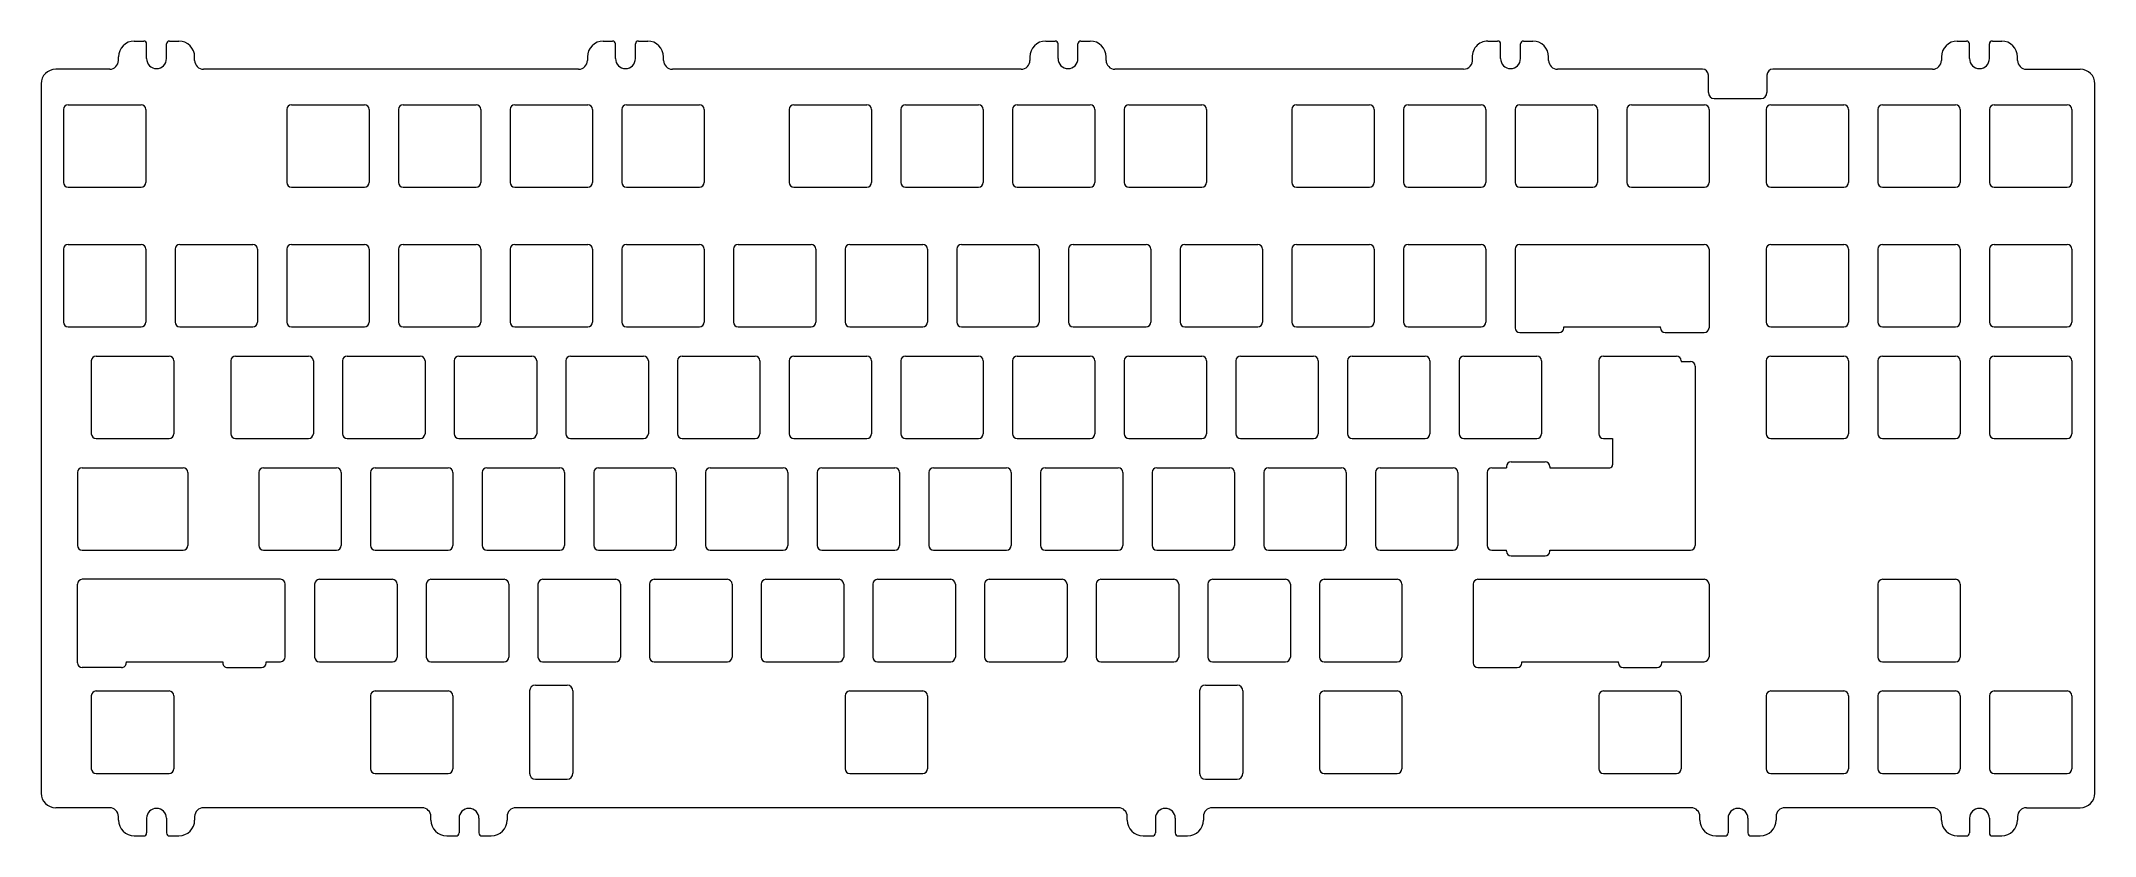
# Model space of a CAD drawing. Extents: x 1100 to 1450, y -11 to 124.
import ezdxf

# ---------------------------------------------------------------- set-up
doc = ezdxf.new("R2010")
doc.units = 0
doc.layers.get('0').update_dxf_attribs({"linetype": 'CONTINUOUS'})

msp = doc.modelspace()

# ---------------------------------------------------------------- linework, layer by layer
at = {"color": 7, "linetype": 'Continuous', "lineweight": 15}
for p, q in [((1116, 124.44), (1117.6, 124.44)), ((1118.1, 121.44), (1118.1, 123.94)), ((1121.5, 121.44), (1121.5, 123.94)), ((1122, 124.44), (1123.6, 124.44)), ((1196, 124.44), (1197.6, 124.44)), ((1198.1, 121.44), (1198.1, 123.94)), ((1201.5, 121.44), (1201.5, 123.94)), ((1202, 124.44), (1203.6, 124.44)), ((1271.5, 124.44), (1273.1, 124.44)), ((1273.6, 121.44), (1273.6, 123.94)), ((1277, 121.44), (1277, 123.94)), ((1277.5, 124.44), (1279.1, 124.44)), ((1346.95, 124.44), (1348.6, 124.44)), ((1349.1, 121.44), (1349.1, 123.94)), ((1352.5, 121.44), (1352.5, 123.94)), ((1353, 124.44), (1354.6, 124.44)), ((1427, 124.44), (1428.6, 124.44)), ((1429.1, 121.44), (1429.1, 123.94)), ((1432.5, 121.44), (1432.5, 123.94)), ((1433, 124.44), (1434.6, 124.44)), ((1111.8, 119.64), (1102.6, 119.64)), ((1113.3, 121.14), (1113.3, 121.74)), ((1126.3, 121.14), (1126.3, 121.74)), ((1191.8, 119.64), (1127.8, 119.64)), ((1193.3, 121.74), (1193.3, 121.13)), ((1206.3, 121.14), (1206.3, 121.74)), ((1267.3, 119.64), (1207.8, 119.64)), ((1268.8, 121.74), (1268.8, 121.13)), ((1281.8, 121.14), (1281.8, 121.74)), ((1342.8, 119.64), (1283.3, 119.64)), ((1357.3, 121.14), (1357.3, 121.74)), ((1383.55, 119.64), (1358.8, 119.64)), ((1422.8, 119.64), (1395.55, 119.64)), ((1424.3, 121.74), (1424.3, 121.13)), ((1437.3, 121.14), (1437.3, 121.74)), ((1438.8, 119.64), (1448, 119.64)), ((1100.1, 117.14), (1100.1, -3.86)), ((1384.55, 115.64), (1384.55, 118.64)), ((1394.55, 118.64), (1394.55, 115.64)), ((1450.5, -3.86), (1450.5, 117.14)), ((1103.91, 112.77), (1103.91, 100.31)), ((1104.71, 113.57), (1117.17, 113.57)), ((1117.97, 112.77), (1117.97, 100.31)), ((1142.01, 112.77), (1142.01, 100.31)), ((1142.81, 113.57), (1155.27, 113.57)), ((1156.07, 112.77), (1156.07, 100.31)), ((1161.06, 112.77), (1161.06, 100.31)), ((1161.86, 113.57), (1174.32, 113.57)), ((1175.12, 112.77), (1175.12, 100.31)), ((1180.11, 112.77), (1180.11, 100.31)), ((1180.91, 113.57), (1193.37, 113.57)), ((1194.17, 112.77), (1194.17, 100.31)), ((1199.16, 112.77), (1199.16, 100.31)), ((1199.96, 113.57), (1212.42, 113.57)), ((1213.22, 112.77), (1213.22, 100.31)), ((1227.74, 112.77), (1227.74, 100.31)), ((1228.54, 113.57), (1241, 113.57)), ((1241.8, 112.77), (1241.8, 100.31)), ((1246.79, 112.77), (1246.79, 100.31)), ((1247.59, 113.57), (1260.05, 113.57)), ((1260.85, 112.77), (1260.85, 100.31)), ((1265.84, 112.77), (1265.84, 100.31)), ((1266.64, 113.57), (1279.1, 113.57)), ((1279.9, 112.77), (1279.9, 100.31)), ((1284.89, 112.77), (1284.89, 100.31)), ((1285.69, 113.57), (1298.15, 113.57)), ((1298.95, 112.77), (1298.95, 100.31)), ((1313.46, 112.77), (1313.46, 100.31)), ((1314.26, 113.57), (1326.72, 113.57)), ((1327.52, 112.77), (1327.52, 100.31)), ((1332.51, 112.77), (1332.51, 100.31)), ((1333.31, 113.57), (1345.77, 113.57)), ((1346.57, 112.77), (1346.57, 100.31)), ((1351.56, 112.77), (1351.56, 100.31)), ((1352.36, 113.57), (1364.82, 113.57)), ((1365.62, 112.77), (1365.62, 100.31)), ((1370.61, 112.77), (1370.61, 100.31)), ((1371.41, 113.57), (1383.87, 113.57)), ((1384.67, 112.77), (1384.67, 100.31)), ((1385.55, 114.64), (1393.55, 114.64)), ((1394.42, 112.77), (1394.42, 100.31)), ((1395.22, 113.57), (1407.68, 113.57)), ((1408.48, 112.77), (1408.48, 100.31)), ((1413.47, 112.77), (1413.47, 100.31)), ((1414.27, 113.57), (1426.73, 113.57)), ((1427.53, 112.77), (1427.53, 100.31)), ((1432.52, 112.77), (1432.52, 100.31)), ((1433.32, 113.57), (1445.78, 113.57)), ((1446.58, 112.77), (1446.58, 100.31)), ((1104.71, 99.51), (1117.17, 99.51)), ((1142.81, 99.51), (1155.27, 99.51)), ((1161.86, 99.51), (1174.32, 99.51)), ((1180.91, 99.51), (1193.37, 99.51)), ((1199.96, 99.51), (1212.42, 99.51)), ((1228.54, 99.51), (1241, 99.51)), ((1247.59, 99.51), (1260.05, 99.51)), ((1266.64, 99.51), (1279.1, 99.51)), ((1285.69, 99.51), (1298.15, 99.51)), ((1314.26, 99.51), (1326.72, 99.51)), ((1333.31, 99.51), (1345.77, 99.51)), ((1352.36, 99.51), (1364.82, 99.51)), ((1371.41, 99.51), (1383.87, 99.51)), ((1395.22, 99.51), (1407.68, 99.51)), ((1414.27, 99.51), (1426.73, 99.51)), ((1433.32, 99.51), (1445.78, 99.51)), ((1103.91, 88.96), (1103.91, 76.5)), ((1104.71, 89.76), (1117.17, 89.76)), ((1117.97, 88.96), (1117.97, 76.5)), ((1122.96, 88.96), (1122.96, 76.5)), ((1123.76, 89.76), (1136.22, 89.76)), ((1137.02, 88.96), (1137.02, 76.5)), ((1142.01, 88.96), (1142.01, 76.5)), ((1142.81, 89.76), (1155.27, 89.76)), ((1156.07, 88.96), (1156.07, 76.5)), ((1161.06, 88.96), (1161.06, 76.5)), ((1161.86, 89.76), (1174.32, 89.76)), ((1175.12, 88.96), (1175.12, 76.5)), ((1180.11, 88.96), (1180.11, 76.5)), ((1180.91, 89.76), (1193.37, 89.76)), ((1194.17, 88.96), (1194.17, 76.5)), ((1199.16, 88.96), (1199.16, 76.5)), ((1199.96, 89.76), (1212.42, 89.76)), ((1213.22, 88.96), (1213.22, 76.5)), ((1218.21, 88.96), (1218.21, 76.5)), ((1219.01, 89.76), (1231.47, 89.76)), ((1232.27, 88.96), (1232.27, 76.5)), ((1237.26, 88.96), (1237.26, 76.5)), ((1238.06, 89.76), (1250.52, 89.76)), ((1251.32, 88.96), (1251.32, 76.5)), ((1256.31, 88.96), (1256.31, 76.5)), ((1257.11, 89.76), (1269.57, 89.76)), ((1270.37, 88.96), (1270.37, 76.5)), ((1275.36, 88.96), (1275.36, 76.5)), ((1276.16, 89.76), (1288.62, 89.76)), ((1289.42, 88.96), (1289.42, 76.5)), ((1294.41, 88.96), (1294.41, 76.5)), ((1295.21, 89.76), (1307.67, 89.76)), ((1308.47, 88.96), (1308.47, 76.5)), ((1313.46, 88.96), (1313.46, 76.5)), ((1314.26, 89.76), (1326.72, 89.76)), ((1327.52, 88.96), (1327.52, 76.5)), ((1332.51, 88.96), (1332.51, 76.5)), ((1333.31, 89.76), (1345.77, 89.76)), ((1346.57, 88.96), (1346.57, 76.5)), ((1351.57, 88.96), (1351.57, 75.51)), ((1352.37, 89.76), (1383.86, 89.76)), ((1384.66, 88.96), (1384.66, 75.51)), ((1394.42, 88.96), (1394.42, 76.5)), ((1395.22, 89.76), (1407.68, 89.76)), ((1408.48, 88.96), (1408.48, 76.5)), ((1413.47, 88.96), (1413.47, 76.5)), ((1414.27, 89.76), (1426.73, 89.76)), ((1427.53, 88.96), (1427.53, 76.5)), ((1432.52, 88.96), (1432.52, 76.5)), ((1433.32, 89.76), (1445.78, 89.76)), ((1446.58, 88.96), (1446.58, 76.5)), ((1104.71, 75.7), (1117.17, 75.7)), ((1123.76, 75.7), (1136.22, 75.7)), ((1142.81, 75.7), (1155.27, 75.7)), ((1161.86, 75.7), (1174.32, 75.7)), ((1180.91, 75.7), (1193.37, 75.7)), ((1199.96, 75.7), (1212.42, 75.7)), ((1219.01, 75.7), (1231.47, 75.7)), ((1238.06, 75.7), (1250.52, 75.7)), ((1257.11, 75.7), (1269.57, 75.7)), ((1276.16, 75.7), (1288.62, 75.7)), ((1295.21, 75.7), (1307.67, 75.7)), ((1314.26, 75.7), (1326.72, 75.7)), ((1333.31, 75.7), (1345.77, 75.7)), ((1352.37, 74.71), (1359.08, 74.71)), ((1359.88, 75.7), (1376.36, 75.7)), ((1359.88, 75.51), (1359.88, 75.7)), ((1376.36, 75.51), (1376.36, 75.7)), ((1377.16, 74.71), (1383.86, 74.71)), ((1395.22, 75.7), (1407.68, 75.7)), ((1414.27, 75.7), (1426.73, 75.7)), ((1433.32, 75.7), (1445.78, 75.7)), ((1109.47, 70.71), (1121.93, 70.71)), ((1133.29, 70.71), (1145.75, 70.71)), ((1152.34, 70.71), (1164.8, 70.71)), ((1171.39, 70.71), (1183.85, 70.71)), ((1190.44, 70.71), (1202.9, 70.71)), ((1209.49, 70.71), (1221.95, 70.71)), ((1228.54, 70.71), (1241, 70.71)), ((1247.59, 70.71), (1260.05, 70.71)), ((1266.64, 70.71), (1279.1, 70.71)), ((1285.69, 70.71), (1298.15, 70.71)), ((1304.74, 70.71), (1317.2, 70.71)), ((1323.79, 70.71), (1336.25, 70.71)), ((1342.84, 70.71), (1355.3, 70.71)), ((1366.65, 70.71), (1379.11, 70.71)), ((1395.22, 70.71), (1407.68, 70.71)), ((1414.27, 70.71), (1426.73, 70.71)), ((1433.32, 70.71), (1445.78, 70.71)), ((1108.67, 69.91), (1108.67, 57.45)), ((1122.73, 69.91), (1122.73, 57.45)), ((1132.49, 69.91), (1132.49, 57.45)), ((1146.55, 69.91), (1146.55, 57.45)), ((1151.54, 69.91), (1151.54, 57.45)), ((1165.6, 69.91), (1165.6, 57.45)), ((1170.59, 69.91), (1170.59, 57.45)), ((1184.65, 69.91), (1184.65, 57.45)), ((1189.64, 69.91), (1189.64, 57.45)), ((1203.7, 69.91), (1203.7, 57.45)), ((1208.69, 69.91), (1208.69, 57.45)), ((1222.75, 69.91), (1222.75, 57.45)), ((1227.74, 69.91), (1227.74, 57.45)), ((1241.8, 69.91), (1241.8, 57.45)), ((1246.79, 69.91), (1246.79, 57.45)), ((1260.85, 69.91), (1260.85, 57.45)), ((1265.84, 69.91), (1265.84, 57.45)), ((1279.9, 69.91), (1279.9, 57.45)), ((1284.89, 69.91), (1284.89, 57.45)), ((1298.95, 69.91), (1298.95, 57.45)), ((1303.94, 69.91), (1303.94, 57.45)), ((1318, 69.91), (1318, 57.45)), ((1322.99, 69.91), (1322.99, 57.45)), ((1337.05, 69.91), (1337.05, 57.45)), ((1342.04, 69.91), (1342.04, 57.45)), ((1356.1, 69.91), (1356.1, 57.45)), ((1365.85, 69.91), (1365.85, 57.45)), ((1379.91, 69.91), (1379.91, 69.79)), ((1379.91, 69.79), (1381.48, 69.79)), ((1382.28, 68.99), (1382.28, 38.4)), ((1394.42, 69.91), (1394.42, 57.45)), ((1408.48, 69.91), (1408.48, 57.45)), ((1413.47, 69.91), (1413.47, 57.45)), ((1427.53, 69.91), (1427.53, 57.45)), ((1432.52, 69.91), (1432.52, 57.45)), ((1446.58, 69.91), (1446.58, 57.45)), ((1109.47, 56.65), (1121.93, 56.65)), ((1133.29, 56.65), (1145.75, 56.65)), ((1152.34, 56.65), (1164.8, 56.65)), ((1171.39, 56.65), (1183.85, 56.65)), ((1190.44, 56.65), (1202.9, 56.65)), ((1209.49, 56.65), (1221.95, 56.65)), ((1228.54, 56.65), (1241, 56.65)), ((1247.59, 56.65), (1260.05, 56.65)), ((1266.64, 56.65), (1279.1, 56.65)), ((1285.69, 56.65), (1298.15, 56.65)), ((1304.74, 56.65), (1317.2, 56.65)), ((1323.79, 56.65), (1336.25, 56.65)), ((1342.84, 56.65), (1355.3, 56.65)), ((1366.65, 56.65), (1368.21, 56.65)), ((1368.21, 56.65), (1368.21, 52.16)), ((1395.22, 56.65), (1407.68, 56.65)), ((1414.27, 56.65), (1426.73, 56.65)), ((1433.32, 56.65), (1445.78, 56.65)), ((1350.9, 52.66), (1356.7, 52.66)), ((1106.29, 50.86), (1106.29, 38.4)), ((1107.09, 51.66), (1124.32, 51.66)), ((1125.12, 50.86), (1125.12, 38.4)), ((1137.25, 50.86), (1137.25, 38.4)), ((1138.05, 51.66), (1150.51, 51.66)), ((1151.31, 50.86), (1151.31, 38.4)), ((1156.3, 50.86), (1156.3, 38.4)), ((1157.1, 51.66), (1169.56, 51.66)), ((1170.36, 50.86), (1170.36, 38.4)), ((1175.35, 50.86), (1175.35, 38.4)), ((1176.15, 51.66), (1188.61, 51.66)), ((1189.41, 50.86), (1189.41, 38.4)), ((1194.4, 50.86), (1194.4, 38.4)), ((1195.2, 51.66), (1207.66, 51.66)), ((1208.46, 50.86), (1208.46, 38.4)), ((1213.45, 50.86), (1213.45, 38.4)), ((1214.25, 51.66), (1226.71, 51.66)), ((1227.51, 50.86), (1227.51, 38.4)), ((1232.5, 50.86), (1232.5, 38.4)), ((1233.3, 51.66), (1245.76, 51.66)), ((1246.56, 50.86), (1246.56, 38.4)), ((1251.55, 50.86), (1251.55, 38.4)), ((1252.35, 51.66), (1264.81, 51.66)), ((1265.61, 50.86), (1265.61, 38.4)), ((1270.6, 50.86), (1270.6, 38.4)), ((1271.4, 51.66), (1283.86, 51.66)), ((1284.66, 50.86), (1284.66, 38.4)), ((1289.65, 50.86), (1289.65, 38.4)), ((1290.45, 51.66), (1302.91, 51.66)), ((1303.71, 50.86), (1303.71, 38.4)), ((1308.7, 50.86), (1308.7, 38.4)), ((1309.5, 51.66), (1321.96, 51.66)), ((1322.76, 50.86), (1322.76, 38.4)), ((1327.75, 50.86), (1327.75, 38.4)), ((1328.55, 51.66), (1341.01, 51.66)), ((1341.81, 50.86), (1341.81, 38.4)), ((1346.81, 50.86), (1346.81, 38.4)), ((1347.61, 51.66), (1350.1, 51.66)), ((1350.1, 51.86), (1350.1, 51.66)), ((1357.5, 51.86), (1357.5, 51.66)), ((1357.5, 51.66), (1367.71, 51.66)), ((1107.09, 37.6), (1124.32, 37.6)), ((1138.05, 37.6), (1150.51, 37.6)), ((1157.1, 37.6), (1169.56, 37.6)), ((1176.15, 37.6), (1188.61, 37.6)), ((1195.2, 37.6), (1207.66, 37.6)), ((1214.25, 37.6), (1226.71, 37.6)), ((1233.3, 37.6), (1245.76, 37.6)), ((1252.35, 37.6), (1264.81, 37.6)), ((1271.4, 37.6), (1283.86, 37.6)), ((1290.45, 37.6), (1302.91, 37.6)), ((1309.5, 37.6), (1321.96, 37.6)), ((1328.55, 37.6), (1341.01, 37.6)), ((1347.61, 37.6), (1350.1, 37.6)), ((1350.1, 37.4), (1350.1, 37.6)), ((1350.9, 36.6), (1356.7, 36.6)), ((1357.5, 37.4), (1357.5, 37.6)), ((1357.5, 37.6), (1381.48, 37.6)), ((1106.32, 18.35), (1106.32, 31.81)), ((1140.95, 32.61), (1107.12, 32.61)), ((1141.75, 19.36), (1141.75, 31.81)), ((1146.77, 31.81), (1146.77, 19.35)), ((1147.57, 32.61), (1160.03, 32.61)), ((1160.83, 31.81), (1160.83, 19.35)), ((1165.82, 31.81), (1165.82, 19.35)), ((1166.62, 32.61), (1179.08, 32.61)), ((1179.88, 31.81), (1179.88, 19.35)), ((1184.87, 31.81), (1184.87, 19.35)), ((1185.67, 32.61), (1198.13, 32.61)), ((1198.93, 31.81), (1198.93, 19.35)), ((1203.92, 31.81), (1203.92, 19.35)), ((1204.72, 32.61), (1217.18, 32.61)), ((1217.98, 31.81), (1217.98, 19.35)), ((1222.97, 31.81), (1222.97, 19.35)), ((1223.77, 32.61), (1236.23, 32.61)), ((1237.03, 31.81), (1237.03, 19.35)), ((1242.02, 31.81), (1242.02, 19.35)), ((1242.82, 32.61), (1255.28, 32.61)), ((1256.08, 31.81), (1256.08, 19.35)), ((1261.07, 31.81), (1261.07, 19.35)), ((1261.87, 32.61), (1274.33, 32.61)), ((1275.13, 31.81), (1275.13, 19.35)), ((1280.12, 31.81), (1280.12, 19.35)), ((1280.92, 32.61), (1293.38, 32.61)), ((1294.18, 31.81), (1294.18, 19.35)), ((1299.17, 31.81), (1299.17, 19.35)), ((1299.97, 32.61), (1312.43, 32.61)), ((1313.23, 31.81), (1313.23, 19.35)), ((1318.22, 31.81), (1318.22, 19.35)), ((1319.02, 32.61), (1331.48, 32.61)), ((1332.28, 31.81), (1332.28, 19.35)), ((1344.43, 31.81), (1344.43, 18.35)), ((1345.23, 32.61), (1383.86, 32.61)), ((1384.66, 31.81), (1384.66, 19.36)), ((1413.47, 31.81), (1413.47, 19.35)), ((1414.27, 32.61), (1426.73, 32.61)), ((1427.53, 31.81), (1427.53, 19.35)), ((1113.81, 17.55), (1107.12, 17.55)), ((1114.61, 18.55), (1131.09, 18.55)), ((1114.61, 18.55), (1114.61, 18.35)), ((1131.09, 18.55), (1131.09, 18.35)), ((1131.89, 17.55), (1137.69, 17.55)), ((1138.49, 18.56), (1140.95, 18.56)), ((1138.49, 18.35), (1138.49, 18.56)), ((1147.57, 18.55), (1160.03, 18.55)), ((1166.62, 18.55), (1179.08, 18.55)), ((1185.67, 18.55), (1198.13, 18.55)), ((1204.72, 18.55), (1217.18, 18.55)), ((1223.77, 18.55), (1236.23, 18.55)), ((1242.82, 18.55), (1255.28, 18.55)), ((1261.87, 18.55), (1274.33, 18.55)), ((1280.92, 18.55), (1293.38, 18.55)), ((1299.97, 18.55), (1312.43, 18.55)), ((1319.02, 18.55), (1331.48, 18.55)), ((1345.23, 17.55), (1351.94, 17.55)), ((1352.74, 18.55), (1369.21, 18.55)), ((1352.74, 18.35), (1352.74, 18.55)), ((1369.21, 18.35), (1369.21, 18.55)), ((1370.01, 17.55), (1375.81, 17.55)), ((1376.61, 18.56), (1383.86, 18.56)), ((1376.61, 18.35), (1376.61, 18.56)), ((1414.27, 18.55), (1426.73, 18.55)), ((1184.44, 14.56), (1189.84, 14.56)), ((1298.74, 14.56), (1304.14, 14.56)), ((1108.67, 12.76), (1108.67, 0.3)), ((1109.47, 13.56), (1121.93, 13.56)), ((1122.73, 12.76), (1122.73, 0.3)), ((1156.3, 12.76), (1156.3, 0.3)), ((1157.1, 13.56), (1169.56, 13.56)), ((1170.36, 12.76), (1170.36, 0.3)), ((1183.44, 13.56), (1183.44, -0.48)), ((1190.84, 13.56), (1190.84, -0.48)), ((1237.26, 12.76), (1237.26, 0.3)), ((1238.06, 13.56), (1250.52, 13.56)), ((1251.32, 12.76), (1251.32, 0.3)), ((1297.74, 13.56), (1297.74, -0.48)), ((1305.14, 13.56), (1305.14, -0.48)), ((1318.22, 12.76), (1318.22, 0.3)), ((1319.02, 13.56), (1331.48, 13.56)), ((1332.28, 12.76), (1332.28, 0.3)), ((1365.85, 12.76), (1365.85, 0.3)), ((1366.65, 13.56), (1379.11, 13.56)), ((1379.91, 12.76), (1379.91, 0.3)), ((1394.42, 12.76), (1394.42, 0.3)), ((1395.22, 13.56), (1407.68, 13.56)), ((1408.48, 12.76), (1408.48, 0.3)), ((1413.47, 12.76), (1413.47, 0.3)), ((1414.27, 13.56), (1426.73, 13.56)), ((1427.53, 12.76), (1427.53, 0.3)), ((1432.52, 12.76), (1432.52, 0.3)), ((1433.32, 13.56), (1445.78, 13.56)), ((1446.58, 12.76), (1446.58, 0.3)), ((1109.47, -0.5), (1121.93, -0.5)), ((1157.1, -0.5), (1169.56, -0.5)), ((1184.44, -1.48), (1189.84, -1.48)), ((1238.06, -0.5), (1250.52, -0.5)), ((1298.74, -1.48), (1304.14, -1.48)), ((1319.02, -0.5), (1331.48, -0.5)), ((1366.65, -0.5), (1379.11, -0.5)), ((1395.22, -0.5), (1407.68, -0.5)), ((1414.27, -0.5), (1426.73, -0.5)), ((1433.32, -0.5), (1445.78, -0.5)), ((1111.8, -6.36), (1102.6, -6.36)), ((1165.1, -6.36), (1127.8, -6.36)), ((1283.9, -6.36), (1181.1, -6.36)), ((1381.6, -6.36), (1299.9, -6.36)), ((1422.8, -6.36), (1397.6, -6.36)), ((1438.8, -6.36), (1448, -6.36)), ((1113.3, -8.46), (1113.3, -7.86)), ((1118.1, -8.16), (1118.1, -10.66)), ((1121.5, -8.16), (1121.5, -10.66)), ((1126.3, -7.86), (1126.3, -8.46)), ((1166.6, -8.46), (1166.6, -7.86)), ((1171.4, -8.16), (1171.4, -10.66)), ((1174.8, -8.16), (1174.8, -10.66)), ((1179.6, -7.86), (1179.6, -8.46)), ((1285.4, -8.46), (1285.4, -7.86)), ((1290.2, -8.16), (1290.2, -10.66)), ((1293.6, -8.16), (1293.6, -10.66)), ((1298.4, -7.86), (1298.4, -8.46)), ((1383.1, -8.46), (1383.1, -7.86)), ((1387.9, -8.16), (1387.9, -10.66)), ((1391.3, -8.16), (1391.3, -10.66)), ((1396.1, -7.86), (1396.1, -8.46)), ((1424.3, -8.46), (1424.3, -7.86)), ((1429.1, -8.16), (1429.1, -10.66)), ((1432.5, -8.16), (1432.5, -10.66)), ((1437.3, -7.86), (1437.3, -8.46)), ((1116, -11.16), (1117.6, -11.16)), ((1122, -11.16), (1123.6, -11.16)), ((1169.3, -11.16), (1170.9, -11.16)), ((1175.3, -11.16), (1176.9, -11.16)), ((1288.1, -11.16), (1289.7, -11.16)), ((1294.1, -11.16), (1295.7, -11.16)), ((1385.8, -11.16), (1387.4, -11.16)), ((1391.8, -11.16), (1393.4, -11.16)), ((1427, -11.16), (1428.6, -11.16)), ((1433, -11.16), (1434.6, -11.16))]:
    msp.add_line(p, q, dxfattribs=at)
for centre, radius, start, end in [((1116, 121.74), 2.7, 90, 180), ((1117.6, 123.94), 0.5, 0, 90), ((1122, 123.94), 0.5, 90, 180), ((1123.6, 121.74), 2.7, 0, 90), ((1196, 121.74), 2.7, 90, 180), ((1197.6, 123.94), 0.5, 0, 90), ((1202, 123.94), 0.5, 90, 180), ((1203.6, 121.74), 2.7, 0, 90), ((1271.5, 121.74), 2.7, 90, 180), ((1273.1, 123.94), 0.5, 0, 90), ((1277.5, 123.94), 0.5, 90, 180), ((1279.1, 121.74), 2.7, 0, 90), ((1346.95, 121.74), 2.7, 90, 188.2132), ((1348.6, 123.94), 0.5, 0, 90), ((1353, 123.94), 0.5, 90, 180), ((1354.6, 121.74), 2.7, 0, 90), ((1427, 121.74), 2.7, 90, 180), ((1428.6, 123.94), 0.5, 0, 90), ((1433, 123.94), 0.5, 90, 180), ((1434.6, 121.74), 2.7, 0, 90), ((1102.6, 117.14), 2.5, 90, 180), ((1111.8, 121.14), 1.5, 270, 0), ((1119.8, 121.44), 1.7, 180, 0), ((1127.8, 121.14), 1.5, 180, 270), ((1191.8, 121.14), 1.5, 270, 0), ((1199.8, 121.44), 1.7, 180, 0), ((1207.8, 121.14), 1.5, 180, 270), ((1267.3, 121.14), 1.5, 270, 0), ((1275.3, 121.44), 1.7, 180, 0), ((1283.3, 121.14), 1.5, 180, 270), ((1342.8, 121.14), 1.5, 270, 8.2132), ((1350.8, 121.44), 1.7, 180, 0), ((1358.8, 121.14), 1.5, 180, 270), ((1383.55, 118.64), 1, 0, 90), ((1395.55, 118.64), 1, 90, 180), ((1422.8, 121.14), 1.5, 270, 0), ((1430.8, 121.44), 1.7, 180, 0), ((1438.8, 121.14), 1.5, 180, 270), ((1448, 117.14), 2.5, 0, 90), ((1385.55, 115.64), 1, 180, 270), ((1393.55, 115.64), 1, 270, 0), ((1104.71, 112.77), 0.8, 90, 180), ((1117.17, 112.77), 0.8, 0, 90), ((1142.81, 112.77), 0.8, 90, 180), ((1155.27, 112.77), 0.8, 0, 90), ((1161.86, 112.77), 0.8, 90, 180), ((1174.32, 112.77), 0.8, 0, 90), ((1180.91, 112.77), 0.8, 90, 180), ((1193.37, 112.77), 0.8, 0, 90), ((1199.96, 112.77), 0.8, 90, 180), ((1212.42, 112.77), 0.8, 0, 90), ((1228.54, 112.77), 0.8, 90, 180), ((1241, 112.77), 0.8, 0, 90), ((1247.59, 112.77), 0.8, 90, 180), ((1260.05, 112.77), 0.8, 0, 90), ((1266.64, 112.77), 0.8, 90, 180), ((1279.1, 112.77), 0.8, 0, 90), ((1285.69, 112.77), 0.8, 90, 180), ((1298.15, 112.77), 0.8, 0, 90), ((1314.26, 112.77), 0.8, 90, 180), ((1326.72, 112.77), 0.8, 0, 90), ((1333.31, 112.77), 0.8, 90, 180), ((1345.77, 112.77), 0.8, 0, 90), ((1352.36, 112.77), 0.8, 90, 180), ((1364.82, 112.77), 0.8, 0, 90), ((1371.41, 112.77), 0.8, 90, 180), ((1383.87, 112.77), 0.8, 0, 90), ((1395.22, 112.77), 0.8, 90, 180), ((1407.68, 112.77), 0.8, 0, 90), ((1414.27, 112.77), 0.8, 90, 180), ((1426.73, 112.77), 0.8, 0, 90), ((1433.32, 112.77), 0.8, 90, 180), ((1445.78, 112.77), 0.8, 0, 90), ((1104.71, 100.31), 0.8, 180, 270), ((1117.17, 100.31), 0.8, 270, 0), ((1142.81, 100.31), 0.8, 180, 270), ((1155.27, 100.31), 0.8, 270, 0), ((1161.86, 100.31), 0.8, 180, 270), ((1174.32, 100.31), 0.8, 270, 0), ((1180.91, 100.31), 0.8, 180, 270), ((1193.37, 100.31), 0.8, 270, 0), ((1199.96, 100.31), 0.8, 180, 270), ((1212.42, 100.31), 0.8, 270, 0), ((1228.54, 100.31), 0.8, 180, 270), ((1241, 100.31), 0.8, 270, 0), ((1247.59, 100.31), 0.8, 180, 270), ((1260.05, 100.31), 0.8, 270, 0), ((1266.64, 100.31), 0.8, 180, 270), ((1279.1, 100.31), 0.8, 270, 0), ((1285.69, 100.31), 0.8, 180, 270), ((1298.15, 100.31), 0.8, 270, 0), ((1314.26, 100.31), 0.8, 180, 270), ((1326.72, 100.31), 0.8, 270, 0), ((1333.31, 100.31), 0.8, 180, 270), ((1345.77, 100.31), 0.8, 270, 0), ((1352.36, 100.31), 0.8, 180, 270), ((1364.82, 100.31), 0.8, 270, 0), ((1371.41, 100.31), 0.8, 180, 270), ((1383.87, 100.31), 0.8, 270, 0), ((1395.22, 100.31), 0.8, 180, 270), ((1407.68, 100.31), 0.8, 270, 0), ((1414.27, 100.31), 0.8, 180, 270), ((1426.73, 100.31), 0.8, 270, 0), ((1433.32, 100.31), 0.8, 180, 270), ((1445.78, 100.31), 0.8, 270, 0), ((1104.71, 88.96), 0.8, 90, 180), ((1117.17, 88.96), 0.8, 0, 90), ((1123.76, 88.96), 0.8, 90, 180), ((1136.22, 88.96), 0.8, 0, 90), ((1142.81, 88.96), 0.8, 90, 180), ((1155.27, 88.96), 0.8, 0, 90), ((1161.86, 88.96), 0.8, 90, 180), ((1174.32, 88.96), 0.8, 0, 90), ((1180.91, 88.96), 0.8, 90, 180), ((1193.37, 88.96), 0.8, 0, 90), ((1199.96, 88.96), 0.8, 90, 180), ((1212.42, 88.96), 0.8, 0, 90), ((1219.01, 88.96), 0.8, 90, 180), ((1231.47, 88.96), 0.8, 0, 90), ((1238.06, 88.96), 0.8, 90, 180), ((1250.52, 88.96), 0.8, 0, 90), ((1257.11, 88.96), 0.8, 90, 180), ((1269.57, 88.96), 0.8, 0, 90), ((1276.16, 88.96), 0.8, 90, 180), ((1288.62, 88.96), 0.8, 0, 90), ((1295.21, 88.96), 0.8, 90, 180), ((1307.67, 88.96), 0.8, 0, 90), ((1314.26, 88.96), 0.8, 90, 180), ((1326.72, 88.96), 0.8, 0, 90), ((1333.31, 88.96), 0.8, 90, 180), ((1345.77, 88.96), 0.8, 0, 90), ((1352.37, 88.96), 0.8, 90, 180), ((1383.86, 88.96), 0.8, 0, 90), ((1395.22, 88.96), 0.8, 90, 180), ((1407.68, 88.96), 0.8, 0, 90), ((1414.27, 88.96), 0.8, 90, 180), ((1426.73, 88.96), 0.8, 0, 90), ((1433.32, 88.96), 0.8, 90, 180), ((1445.78, 88.96), 0.8, 0, 90), ((1104.71, 76.5), 0.8, 180, 270), ((1117.17, 76.5), 0.8, 270, 0), ((1123.76, 76.5), 0.8, 180, 270), ((1136.22, 76.5), 0.8, 270, 0), ((1142.81, 76.5), 0.8, 180, 270), ((1155.27, 76.5), 0.8, 270, 0), ((1161.86, 76.5), 0.8, 180, 270), ((1174.32, 76.5), 0.8, 270, 0), ((1180.91, 76.5), 0.8, 180, 270), ((1193.37, 76.5), 0.8, 270, 0), ((1199.96, 76.5), 0.8, 180, 270), ((1212.42, 76.5), 0.8, 270, 0), ((1219.01, 76.5), 0.8, 180, 270), ((1231.47, 76.5), 0.8, 270, 0), ((1238.06, 76.5), 0.8, 180, 270), ((1250.52, 76.5), 0.8, 270, 0), ((1257.11, 76.5), 0.8, 180, 270), ((1269.57, 76.5), 0.8, 270, 0), ((1276.16, 76.5), 0.8, 180, 270), ((1288.62, 76.5), 0.8, 270, 0), ((1295.21, 76.5), 0.8, 180, 270), ((1307.67, 76.5), 0.8, 270, 0), ((1314.26, 76.5), 0.8, 180, 270), ((1326.72, 76.5), 0.8, 270, 0), ((1333.31, 76.5), 0.8, 180, 270), ((1345.77, 76.5), 0.8, 270, 0), ((1352.37, 75.51), 0.8, 180, 270), ((1359.08, 75.51), 0.8, 270, 0), ((1377.16, 75.51), 0.8, 180, 270), ((1383.86, 75.51), 0.8, 270, 0), ((1395.22, 76.5), 0.8, 180, 270), ((1407.68, 76.5), 0.8, 270, 0), ((1414.27, 76.5), 0.8, 180, 270), ((1426.73, 76.5), 0.8, 270, 0), ((1433.32, 76.5), 0.8, 180, 270), ((1445.78, 76.5), 0.8, 270, 0), ((1109.47, 69.91), 0.8, 90, 180), ((1121.93, 69.91), 0.8, 0, 90), ((1133.29, 69.91), 0.8, 90, 180), ((1145.75, 69.91), 0.8, 0, 90), ((1152.34, 69.91), 0.8, 90, 180), ((1164.8, 69.91), 0.8, 0, 90), ((1171.39, 69.91), 0.8, 90, 180), ((1183.85, 69.91), 0.8, 0, 90), ((1190.44, 69.91), 0.8, 90, 180), ((1202.9, 69.91), 0.8, 0, 90), ((1209.49, 69.91), 0.8, 90, 180), ((1221.95, 69.91), 0.8, 0, 90), ((1228.54, 69.91), 0.8, 90, 180), ((1241, 69.91), 0.8, 0, 90), ((1247.59, 69.91), 0.8, 90, 180), ((1260.05, 69.91), 0.8, 0, 90), ((1266.64, 69.91), 0.8, 90, 180), ((1279.1, 69.91), 0.8, 0, 90), ((1285.69, 69.91), 0.8, 90, 180), ((1298.15, 69.91), 0.8, 0, 90), ((1304.74, 69.91), 0.8, 90, 180), ((1317.2, 69.91), 0.8, 0, 90), ((1323.79, 69.91), 0.8, 90, 180), ((1336.25, 69.91), 0.8, 0, 90), ((1342.84, 69.91), 0.8, 90, 180), ((1355.3, 69.91), 0.8, 0, 90), ((1366.65, 69.91), 0.8, 90, 180), ((1379.11, 69.91), 0.8, 0, 90), ((1395.22, 69.91), 0.8, 90, 180), ((1407.68, 69.91), 0.8, 0, 90), ((1414.27, 69.91), 0.8, 90, 180), ((1426.73, 69.91), 0.8, 0, 90), ((1433.32, 69.91), 0.8, 90, 180), ((1445.78, 69.91), 0.8, 0, 90), ((1381.48, 68.99), 0.8, 0, 90), ((1109.47, 57.45), 0.8, 180, 270), ((1121.93, 57.45), 0.8, 270, 0), ((1133.29, 57.45), 0.8, 180, 270), ((1145.75, 57.45), 0.8, 270, 0), ((1152.34, 57.45), 0.8, 180, 270), ((1164.8, 57.45), 0.8, 270, 0), ((1171.39, 57.45), 0.8, 180, 270), ((1183.85, 57.45), 0.8, 270, 0), ((1190.44, 57.45), 0.8, 180, 270), ((1202.9, 57.45), 0.8, 270, 0), ((1209.49, 57.45), 0.8, 180, 270), ((1221.95, 57.45), 0.8, 270, 0), ((1228.54, 57.45), 0.8, 180, 270), ((1241, 57.45), 0.8, 270, 0), ((1247.59, 57.45), 0.8, 180, 270), ((1260.05, 57.45), 0.8, 270, 0), ((1266.64, 57.45), 0.8, 180, 270), ((1279.1, 57.45), 0.8, 270, 0), ((1285.69, 57.45), 0.8, 180, 270), ((1298.15, 57.45), 0.8, 270, 0), ((1304.74, 57.45), 0.8, 180, 270), ((1317.2, 57.45), 0.8, 270, 0), ((1323.79, 57.45), 0.8, 180, 270), ((1336.25, 57.45), 0.8, 270, 0), ((1342.84, 57.45), 0.8, 180, 270), ((1355.3, 57.45), 0.8, 270, 0), ((1366.65, 57.45), 0.8, 180, 270), ((1395.22, 57.45), 0.8, 180, 270), ((1407.68, 57.45), 0.8, 270, 0), ((1414.27, 57.45), 0.8, 180, 270), ((1426.73, 57.45), 0.8, 270, 0), ((1433.32, 57.45), 0.8, 180, 270), ((1445.78, 57.45), 0.8, 270, 0), ((1350.9, 51.86), 0.8, 90, 180), ((1356.7, 51.86), 0.8, 0, 90), ((1107.09, 50.86), 0.8, 90, 180), ((1124.32, 50.86), 0.8, 0, 90), ((1138.05, 50.86), 0.8, 90, 180), ((1150.51, 50.86), 0.8, 0, 90), ((1157.1, 50.86), 0.8, 90, 180), ((1169.56, 50.86), 0.8, 0, 90), ((1176.15, 50.86), 0.8, 90, 180), ((1188.61, 50.86), 0.8, 0, 90), ((1195.2, 50.86), 0.8, 90, 180), ((1207.66, 50.86), 0.8, 0, 90), ((1214.25, 50.86), 0.8, 90, 180), ((1226.71, 50.86), 0.8, 0, 90), ((1233.3, 50.86), 0.8, 90, 180), ((1245.76, 50.86), 0.8, 0, 90), ((1252.35, 50.86), 0.8, 90, 180), ((1264.81, 50.86), 0.8, 0, 90), ((1271.4, 50.86), 0.8, 90, 180), ((1283.86, 50.86), 0.8, 0, 90), ((1290.45, 50.86), 0.8, 90, 180), ((1302.91, 50.86), 0.8, 0, 90), ((1309.5, 50.86), 0.8, 90, 180), ((1321.96, 50.86), 0.8, 0, 90), ((1328.55, 50.86), 0.8, 90, 180), ((1341.01, 50.86), 0.8, 0, 90), ((1347.61, 50.86), 0.8, 90, 180), ((1367.71, 52.16), 0.5, 270, 0), ((1107.09, 38.4), 0.8, 180, 270), ((1124.32, 38.4), 0.8, 270, 0), ((1138.05, 38.4), 0.8, 180, 270), ((1150.51, 38.4), 0.8, 270, 0), ((1157.1, 38.4), 0.8, 180, 270), ((1169.56, 38.4), 0.8, 270, 0), ((1176.15, 38.4), 0.8, 180, 270), ((1188.61, 38.4), 0.8, 270, 0), ((1195.2, 38.4), 0.8, 180, 270), ((1207.66, 38.4), 0.8, 270, 0), ((1214.25, 38.4), 0.8, 180, 270), ((1226.71, 38.4), 0.8, 270, 0), ((1233.3, 38.4), 0.8, 180, 270), ((1245.76, 38.4), 0.8, 270, 0), ((1252.35, 38.4), 0.8, 180, 270), ((1264.81, 38.4), 0.8, 270, 0), ((1271.4, 38.4), 0.8, 180, 270), ((1283.86, 38.4), 0.8, 270, 0), ((1290.45, 38.4), 0.8, 180, 270), ((1302.91, 38.4), 0.8, 270, 0), ((1309.5, 38.4), 0.8, 180, 270), ((1321.96, 38.4), 0.8, 270, 0), ((1328.55, 38.4), 0.8, 180, 270), ((1341.01, 38.4), 0.8, 270, 0), ((1347.61, 38.4), 0.8, 180, 270), ((1350.9, 37.4), 0.8, 180, 270), ((1356.7, 37.4), 0.8, 270, 0), ((1381.48, 38.4), 0.8, 270, 0), ((1107.12, 31.81), 0.8, 90, 180), ((1140.95, 31.81), 0.8, 0, 90), ((1147.57, 31.81), 0.8, 90, 180), ((1160.03, 31.81), 0.8, 0, 90), ((1166.62, 31.81), 0.8, 90, 180), ((1179.08, 31.81), 0.8, 0, 90), ((1185.67, 31.81), 0.8, 90, 180), ((1198.13, 31.81), 0.8, 0, 90), ((1204.72, 31.81), 0.8, 90, 180), ((1217.18, 31.81), 0.8, 0, 90), ((1223.77, 31.81), 0.8, 90, 180), ((1236.23, 31.81), 0.8, 0, 90), ((1242.82, 31.81), 0.8, 90, 180), ((1255.28, 31.81), 0.8, 0, 90), ((1261.87, 31.81), 0.8, 90, 180), ((1274.33, 31.81), 0.8, 0, 90), ((1280.92, 31.81), 0.8, 90, 180), ((1293.38, 31.81), 0.8, 0, 90), ((1299.97, 31.81), 0.8, 90, 180), ((1312.43, 31.81), 0.8, 0, 90), ((1319.02, 31.81), 0.8, 90, 180), ((1331.48, 31.81), 0.8, 0, 90), ((1345.23, 31.81), 0.8, 90, 180), ((1383.86, 31.81), 0.8, 0, 90), ((1414.27, 31.81), 0.8, 90, 180), ((1426.73, 31.81), 0.8, 0, 90), ((1107.12, 18.35), 0.8, 180, 270), ((1113.81, 18.35), 0.8, 270, 0.0302), ((1131.89, 18.35), 0.8, 179.9698, 270), ((1137.69, 18.35), 0.8, 270, 0), ((1140.95, 19.36), 0.8, 270, 0), ((1147.57, 19.35), 0.8, 180, 270), ((1160.03, 19.35), 0.8, 270, 0), ((1166.62, 19.35), 0.8, 180, 270), ((1179.08, 19.35), 0.8, 270, 0), ((1185.67, 19.35), 0.8, 180, 270), ((1198.13, 19.35), 0.8, 270, 0), ((1204.72, 19.35), 0.8, 180, 270), ((1217.18, 19.35), 0.8, 270, 0), ((1223.77, 19.35), 0.8, 180, 270), ((1236.23, 19.35), 0.8, 270, 0), ((1242.82, 19.35), 0.8, 180, 270), ((1255.28, 19.35), 0.8, 270, 0), ((1261.87, 19.35), 0.8, 180, 270), ((1274.33, 19.35), 0.8, 270, 0), ((1280.92, 19.35), 0.8, 180, 270), ((1293.38, 19.35), 0.8, 270, 0), ((1299.97, 19.35), 0.8, 180, 270), ((1312.43, 19.35), 0.8, 270, 0), ((1319.02, 19.35), 0.8, 180, 270), ((1331.48, 19.35), 0.8, 270, 0), ((1345.23, 18.35), 0.8, 180, 270), ((1351.94, 18.35), 0.8, 270, 0), ((1370.01, 18.35), 0.8, 180, 270), ((1375.81, 18.35), 0.8, 270, 0), ((1383.86, 19.36), 0.8, 270, 0), ((1414.27, 19.35), 0.8, 180, 270), ((1426.73, 19.35), 0.8, 270, 0), ((1184.44, 13.56), 1, 90, 180), ((1189.84, 13.56), 1, 0, 90), ((1298.74, 13.56), 1, 90, 180), ((1304.14, 13.56), 1, 0, 90), ((1109.47, 12.76), 0.8, 90, 180), ((1121.93, 12.76), 0.8, 0, 90), ((1157.1, 12.76), 0.8, 90, 180), ((1169.56, 12.76), 0.8, 0, 90), ((1238.06, 12.76), 0.8, 90, 180), ((1250.52, 12.76), 0.8, 0, 90), ((1319.02, 12.76), 0.8, 90, 180), ((1331.48, 12.76), 0.8, 0, 90), ((1366.65, 12.76), 0.8, 90, 180), ((1379.11, 12.76), 0.8, 0, 90), ((1395.22, 12.76), 0.8, 90, 180), ((1407.68, 12.76), 0.8, 0, 90), ((1414.27, 12.76), 0.8, 90, 180), ((1426.73, 12.76), 0.8, 0, 90), ((1433.32, 12.76), 0.8, 90, 180), ((1445.78, 12.76), 0.8, 0, 90), ((1109.47, 0.3), 0.8, 180, 270), ((1121.93, 0.3), 0.8, 270, 0), ((1157.1, 0.3), 0.8, 180, 270), ((1169.56, 0.3), 0.8, 270, 0), ((1238.06, 0.3), 0.8, 180, 270), ((1250.52, 0.3), 0.8, 270, 0), ((1319.02, 0.3), 0.8, 180, 270), ((1331.48, 0.3), 0.8, 270, 0), ((1366.65, 0.3), 0.8, 180, 270), ((1379.11, 0.3), 0.8, 270, 0), ((1395.22, 0.3), 0.8, 180, 270), ((1407.68, 0.3), 0.8, 270, 0), ((1414.27, 0.3), 0.8, 180, 270), ((1426.73, 0.3), 0.8, 270, 0), ((1433.32, 0.3), 0.8, 180, 270), ((1445.78, 0.3), 0.8, 270, 0), ((1184.44, -0.48), 1, 180, 270), ((1189.84, -0.48), 1, 270, 0), ((1298.74, -0.48), 1, 180, 270), ((1304.14, -0.48), 1, 270, 0), ((1102.6, -3.86), 2.5, 180, 270), ((1111.8, -7.86), 1.5, 0, 90), ((1119.8, -8.16), 1.7, 0, 180), ((1127.8, -7.86), 1.5, 90, 180), ((1165.1, -7.86), 1.5, 0, 90), ((1173.1, -8.16), 1.7, 0, 180), ((1181.1, -7.86), 1.5, 90, 180), ((1283.9, -7.86), 1.5, 0, 90), ((1291.9, -8.16), 1.7, 0, 180), ((1299.9, -7.86), 1.5, 90, 180), ((1381.6, -7.86), 1.5, 0, 90), ((1389.6, -8.16), 1.7, 0, 180), ((1397.6, -7.86), 1.5, 90, 180), ((1422.8, -7.86), 1.5, 0, 90), ((1430.8, -8.16), 1.7, 0, 180), ((1438.8, -7.86), 1.5, 90, 180), ((1448, -3.86), 2.5, 270, 0), ((1116, -8.46), 2.7, 180, 270), ((1123.6, -8.46), 2.7, 270, 0), ((1169.3, -8.46), 2.7, 180, 270), ((1176.9, -8.46), 2.7, 270, 0), ((1288.1, -8.46), 2.7, 180, 270), ((1295.7, -8.46), 2.7, 270, 0), ((1385.8, -8.46), 2.7, 180, 270), ((1393.4, -8.46), 2.7, 270, 0), ((1427, -8.46), 2.7, 180, 270), ((1434.6, -8.46), 2.7, 270, 0), ((1117.6, -10.66), 0.5, 270, 0), ((1122, -10.66), 0.5, 180, 270), ((1170.9, -10.66), 0.5, 270, 0), ((1175.3, -10.66), 0.5, 180, 270), ((1289.7, -10.66), 0.5, 270, 0), ((1294.1, -10.66), 0.5, 180, 270), ((1387.4, -10.66), 0.5, 270, 0), ((1391.8, -10.66), 0.5, 180, 270), ((1428.6, -10.66), 0.5, 270, 0), ((1433, -10.66), 0.5, 180, 270)]:
    msp.add_arc(centre, radius, start, end, dxfattribs=at)

doc.saveas('drawing.dxf')
